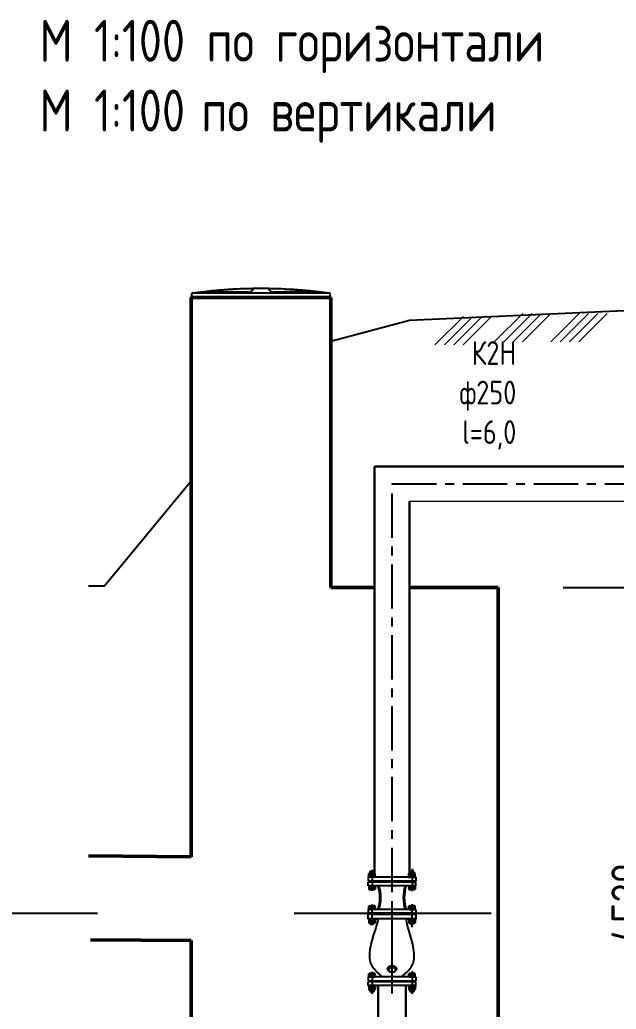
# Model space of a CAD drawing. Header units: millimetres. Extents: x 20530103 to 31271019, y 32092698 to 33532929.
# Drawn here: x 26246613 to 26250887, y 33137289 to 33144381 of the extents above; entities that cross this region are included whole.
import ezdxf
from ezdxf import colors
from ezdxf.entities.mleader import LeaderData, LeaderLine
from ezdxf.math import Vec2, Vec3

# ---------------------------------------------------------------- set-up
doc = ezdxf.new("R2010")
doc.units = ezdxf.units.MM
for name, pattern in [('CENTER', [50.8, 31.75, -6.35, 6.35, -6.35]), ('K5LT_BASIC', [0]), ('K5LT_THIN', [0]), ('осевая', [50.8, 31.75, -6.35, 6.35, -6.35]), ('Штриховая', [2822.222233, 1411.111116, -1411.111116])]:
    doc.linetypes.add(name, pattern=pattern)
for name, color, linetype in [('CL', 1, 'CENTER'), ('G', 3, 'Continuous'), ('R', 1, 'Continuous'), ('Выноски', 7, 'Continuous'), ('Рамка и штамп', 7, 'Continuous'), ('Системный слой', 7, 'Continuous')]:
    doc.layers.add(name, color=color, linetype=linetype)
doc.layers.add('Труба профиль', color=7, linetype='Continuous', lineweight=50)
doc.styles.add('GOST 2.304', font='GOST.TTF')
doc.styles.get("Standard").update_dxf_attribs({"font": 'arial.ttf'})
doc.dimstyles.new('ISO-25', dxfattribs={"dimtxt": 2.5, "dimasz": 2.5, "dimexe": 1.25, "dimexo": 0.625, "dimtad": 1, "dimtxsty": 'Standard', "dimcen": 2.5, "dimadec": 0, "dimazin": 0, "dimtfac": 1, "dimtmove": 0, "dimatfit": 3, "dimfxl": 1, "dimarcsym": 0})

# ---------------------------------------------------------------- blocks, each defined once
blk = doc.blocks.new('_ArchTick')
at = {"color": 0, "linetype": 'ByBlock', "const_width": 0.15}
blk.add_lwpolyline([(-0.5, -0.5), (0.5, 0.5)], dxfattribs=at)
blk = doc.blocks.new('*D172')
at = {"color": 0, "lineweight": -2, "transparency": 16777216}
for p, q in [((26250506.1, 33140312.1), (26251289.3, 33140312.1)), ((26251164.3, 33140312.1), (26251164.3, 33135783.2)), ((26250506.1, 33135783.2), (26251289.3, 33135783.2))]:
    blk.add_line(p, q, dxfattribs=at)
at = {"color": 0, "lineweight": -2, "transparency": 16777216, "xscale": 250, "yscale": 250, "zscale": 250}
for p, rotation in [((26251164.3, 33140312.1), 90), ((26251164.3, 33135783.2), 270)]:
    blk.add_blockref('_ArchTick', p, dxfattribs=dict(at, rotation=rotation))
at = {"color": 0, "transparency": 16777216, "insert": (26250976.8, 33138047.7), "char_height": 250, "attachment_point": 5, "rotation": 90, "style": 'GOST 2.304'}
blk.add_mtext('4529', dxfattribs=at)
blk = doc.blocks.new('*D254')
at = {"color": 0, "lineweight": -2, "transparency": 16777216}
for p, q in [((26242884.7, 33138350.4), (26242884.7, 33134560.3)), ((26247842, 33134960.1), (26247842, 33134560.3)), ((26247842, 33134685.3), (26242884.7, 33134685.3))]:
    blk.add_line(p, q, dxfattribs=at)
at = {"color": 0, "lineweight": -2, "transparency": 16777216, "xscale": 250, "yscale": 250, "zscale": 250, "rotation": 180}
blk.add_blockref('_ArchTick', (26242884.7, 33134685.3), dxfattribs=at)
at = {"color": 0, "lineweight": -2, "transparency": 16777216, "xscale": 250, "yscale": 250, "zscale": 250}
blk.add_blockref('_ArchTick', (26247842, 33134685.3), dxfattribs=at)
at = {"color": 0, "transparency": 16777216, "insert": (26245363.3, 33134872.8), "char_height": 250, "attachment_point": 5, "style": 'GOST 2.304'}
blk.add_mtext('1000', dxfattribs=at)

msp = doc.modelspace()

# ---------------------------------------------------------------- linework, layer by layer
at = {"lineweight": 20}
for p, q in [((26250013.4248, 33142072.676), (26250216.905, 33142276.1562)), ((26250080.7768, 33142072.676), (26250284.257, 33142276.1562)), ((26250148.1287, 33142072.676), (26250351.6089, 33142276.1562)), ((26250215.4808, 33142072.676), (26250418.961, 33142276.1562)), ((26250417.5363, 33142072.676), (26250621.0166, 33142276.1562)), ((26250484.8883, 33142072.676), (26250688.3685, 33142276.1562)), ((26250552.2402, 33142072.676), (26250755.7205, 33142276.1562)), ((26250619.5923, 33142072.676), (26250823.0726, 33142276.1562)), ((26249588.2444, 33142051.6071), (26249791.7246, 33142255.0873)), ((26249655.5964, 33142051.6071), (26249859.0766, 33142255.0873)), ((26249722.9483, 33142051.6071), (26249926.4285, 33142255.0873)), ((26249790.3004, 33142051.6071), (26249993.7806, 33142255.0873)), ((26251391.9597, 33140928.6291), (26249405.4026, 33140928.6291))]:
    msp.add_line(p, q, dxfattribs=at)
at = {"lineweight": 30}
for p, q in [((26249155.4026, 33141178.6291), (26251391.9597, 33141178.6291)), ((26249155.4026, 33138234.4538), (26249155.4026, 33141178.6291)), ((26249405.4026, 33138236.9793), (26249405.4026, 33140928.6291)), ((26249180.4026, 33136413.2213), (26249180.4026, 33137458.4538)), ((26249380.4026, 33136413.2213), (26249380.4026, 33137458.4538))]:
    msp.add_line(p, q, dxfattribs=at)
at = {"color": 1, "linetype": 'осевая', "lineweight": 25, "ltscale": 10}
for p, q in [((26249280.4026, 33141053.6291), (26251391.9597, 33141053.6291)), ((26249280.4026, 33137620.0668), (26249280.4026, 33141053.6291))]:
    msp.add_line(p, q, dxfattribs=at)
msp.add_line((26247217.0195, 33140320.0735), (26247104.5579, 33140320.0735))
at = {"color": 7}
for p, q in [((26249450.4026, 33138234.4538), (26249110.4026, 33138234.4538)), ((26249110.4026, 33138234.4538), (26249110.4026, 33138207.4538)), ((26249110.4026, 33138234.4538), (26249110.4026, 33138207.4538)), ((26249450.4026, 33138234.4538), (26249450.4026, 33138207.4538)), ((26249450.4026, 33138234.4538), (26249450.4026, 33138207.4538)), ((26249450.4026, 33138207.4538), (26249110.4026, 33138207.4538)), ((26249110.4026, 33138172.4538), (26249110.4026, 33138199.4538)), ((26249433.5005, 33138199.4538), (26249110.4026, 33138199.4538)), ((26249450.4026, 33138172.4538), (26249110.4026, 33138172.4538)), ((26249402.8803, 33138203.4538), (26249157.9248, 33138203.4538)), ((26249424.0397, 33138199.4538), (26249450.4026, 33138199.4538)), ((26249450.4026, 33138172.4538), (26249450.4026, 33138199.4538)), ((26249450.4026, 33138004.4538), (26249110.4026, 33138004.4538)), ((26249110.4026, 33138004.4538), (26249110.4026, 33137977.4538)), ((26249433.5005, 33137977.4538), (26249110.4026, 33137977.4538)), ((26249402.8803, 33137973.4538), (26249157.9248, 33137973.4538)), ((26249402.8803, 33137973.4538), (26249157.9248, 33137973.4538)), ((26249424.0397, 33137977.4538), (26249450.4026, 33137977.4538)), ((26249450.4026, 33138004.4538), (26249450.4026, 33137977.4538)), ((26249450.4026, 33137520.4538), (26249110.4026, 33137520.4538)), ((26249110.4026, 33137520.4538), (26249110.4026, 33137493.4538)), ((26249110.4026, 33137520.4538), (26249110.4026, 33137493.4538)), ((26249205.0756, 33137520.4538), (26249205.0756, 33137528.9985)), ((26249355.7296, 33137520.4538), (26249355.7296, 33137528.9985)), ((26249450.4026, 33137520.4538), (26249450.4026, 33137493.4538)), ((26249450.4026, 33137520.4538), (26249450.4026, 33137493.4538)), ((26249110.4026, 33137493.4538), (26249450.4026, 33137493.4538)), ((26249110.4026, 33137458.4538), (26249110.4026, 33137485.4538)), ((26249110.4026, 33137458.4538), (26249110.4026, 33137485.4538)), ((26249450.4026, 33137485.4538), (26249110.4026, 33137485.4538)), ((26249450.4026, 33137458.4538), (26249110.4026, 33137458.4538)), ((26249402.8803, 33137489.4538), (26249157.9248, 33137489.4538)), ((26249402.8803, 33137489.4538), (26249172.3761, 33137489.4538)), ((26249450.4026, 33137458.4538), (26249450.4026, 33137485.4538)), ((26249450.4026, 33137458.4538), (26249450.4026, 33137485.4538))]:
    msp.add_line(p, q, dxfattribs=at)
at = {"color": 7, "linetype": 'Continuous', "ltscale": 10}
for p, q in [((26249155.7359, 33138207.4538), (26249157.9248, 33138203.4538)), ((26249155.7359, 33138199.4538), (26249157.9248, 33138203.4538)), ((26249405.0692, 33138207.4538), (26249402.8803, 33138203.4538)), ((26249405.0692, 33138199.4538), (26249402.8803, 33138203.4538)), ((26249155.7359, 33137969.4538), (26249110.4026, 33137969.4538)), ((26249110.4026, 33137936.1204), (26249110.4026, 33137969.4538)), ((26249450.4026, 33137936.1204), (26249110.4026, 33137936.1204)), ((26249129.6085, 33137969.4538), (26249450.4026, 33137969.4538)), ((26249155.7359, 33137977.4538), (26249157.9248, 33137973.4538)), ((26249155.7359, 33137969.4538), (26249157.9248, 33137973.4538)), ((26249405.0692, 33137977.4538), (26249402.8803, 33137973.4538)), ((26249405.0692, 33137969.4538), (26249402.8803, 33137973.4538)), ((26249450.4026, 33137969.4538), (26249450.4026, 33137936.1204)), ((26249155.7359, 33137493.4538), (26249157.9248, 33137489.4538)), ((26249155.7359, 33137485.4538), (26249157.9248, 33137489.4538)), ((26249405.0692, 33137493.4538), (26249402.8803, 33137489.4538)), ((26249405.0692, 33137485.4538), (26249402.8803, 33137489.4538))]:
    msp.add_line(p, q, dxfattribs=at)
at = {"color": 4, "linetype": 'Штриховая'}
msp.add_line((26076424.681, 33137978.0291), (26285187.4693, 33137978.0291), dxfattribs=at)
for points in [[(26248841.9878, 33142077.424), (26249405.4026, 33142228.6291), (26256678.6187, 33142555.6912)], [(26247217.0195, 33140320.0735), (26247841.9878, 33141076.9601)]]:
    msp.add_lwpolyline(points)
at = {"color": 7}
for centre, start, end in [((26248914.4168, 33138088.4538), 342.4329766, 17.5670234), ((26248921.6534, 33138088.4538), 342.4329766, 17.5670234), ((26249639.1517, 33138088.4538), 162.4329766, 197.5670234), ((26249646.3883, 33138088.4538), 162.4329766, 197.5670234)]:
    msp.add_arc(centre, 278.3104, start, end, dxfattribs=at)
at = {"color": 7, "linetype": 'Continuous', "ltscale": 10}
for centre, major_axis, ratio in [((26249280.4026, 33137577.3327), (32.8293, 0), 0.753433911), ((26249280.4026, 33137571.1819), (23.1672, 0), 0.802164591)]:
    msp.add_ellipse(centre, major_axis=major_axis, ratio=ratio, dxfattribs=at)
for points in [[(26249205.0756, 33137528.9985), (26249171.3639, 33137557.5721), (26249139.7118, 33137596.2494), (26249160.8129, 33137856.4344), (26249184.2792, 33137936.1204)], [(26249355.7296, 33137528.9985), (26249389.4413, 33137557.5721), (26249421.0933, 33137596.2494), (26249399.9923, 33137856.4344), (26249381.135, 33137936.1204)]]:
    msp.add_spline(points, degree=3, dxfattribs=at)
at = {"layer": 'CL', "color": 251, "ltscale": 25}
for p, q in [((26249137.0692, 33138288.5635), (26249137.0692, 33138136.7798)), ((26249137.0692, 33137891.7574), (26249137.0692, 33138040.1277))]:
    msp.add_line(p, q, dxfattribs=at)
at = {"layer": 'CL', "color": 7, "ltscale": 20}
msp.add_line((26249280.4026, 33137401.8892), (26249280.4026, 33138290.8208), dxfattribs=at)
at = {"layer": 'CL', "color": 251, "ltscale": 20}
for p, q in [((26249423.7359, 33138294.0991), (26249423.7359, 33138135.206)), ((26249423.7359, 33137876.9963), (26249423.7359, 33138041.7015)), ((26249137.0692, 33137557.4991), (26249137.0692, 33137398.9482)), ((26249137.0692, 33137549.4538), (26249137.0692, 33137477.2509)), ((26249423.7359, 33137560.5176), (26249423.7359, 33137399.8207))]:
    msp.add_line(p, q, dxfattribs=at)
at = {"layer": 'G', "color": 7, "linetype": 'K5LT_BASIC'}
for p, q in [((26249112.1658, 33138234.4538), (26249112.1658, 33138240.2871)), ((26249112.1658, 33138240.2871), (26249137.0692, 33138240.2871)), ((26249161.9727, 33138234.4538), (26249112.1658, 33138234.4538)), ((26249113.9752, 33138262.2052), (26249118.7359, 33138264.9538)), ((26249113.9752, 33138243.0357), (26249113.9752, 33138262.2052)), ((26249118.7359, 33138240.2871), (26249113.9752, 33138243.0357)), ((26249118.7359, 33138264.9538), (26249137.0692, 33138264.9538)), ((26249137.0692, 33138240.2871), (26249118.7359, 33138240.2871)), ((26249123.7359, 33138275.4595), (26249127.0692, 33138278.7928)), ((26249123.7359, 33138264.9538), (26249123.7359, 33138275.4595)), ((26249123.7359, 33138275.4595), (26249137.0692, 33138275.4595)), ((26249125.5222, 33138243.0357), (26249125.5222, 33138262.2052)), ((26249127.0692, 33138278.7928), (26249137.0692, 33138278.7928)), ((26249135.9581, 33138234.4538), (26249133.835, 33138240.2871)), ((26249147.0692, 33138278.7928), (26249137.0692, 33138278.7928)), ((26249150.4026, 33138275.4595), (26249137.0692, 33138275.4595)), ((26249155.4026, 33138264.9538), (26249137.0692, 33138264.9538)), ((26249161.9727, 33138240.2871), (26249137.0692, 33138240.2871)), ((26249137.0692, 33138240.2871), (26249155.4026, 33138240.2871)), ((26249138.1803, 33138240.2871), (26249140.3035, 33138234.4538)), ((26249150.4026, 33138275.4595), (26249147.0692, 33138278.7928)), ((26249148.6162, 33138243.0357), (26249148.6162, 33138262.2052)), ((26249150.4026, 33138264.9538), (26249150.4026, 33138275.4595)), ((26249160.1632, 33138262.2052), (26249155.4026, 33138264.9538)), ((26249155.4026, 33138240.2871), (26249160.1632, 33138243.0357)), ((26249160.1632, 33138243.0357), (26249160.1632, 33138262.2052)), ((26249161.9727, 33138234.4538), (26249161.9727, 33138240.2871)), ((26249398.8325, 33138240.2871), (26249423.7359, 33138240.2871)), ((26249398.8325, 33138234.4538), (26249398.8325, 33138240.2871)), ((26249398.8325, 33138234.4538), (26249448.6393, 33138234.4538)), ((26249400.6419, 33138262.2052), (26249405.4026, 33138264.9538)), ((26249400.6419, 33138243.0357), (26249400.6419, 33138262.2052)), ((26249405.4026, 33138240.2871), (26249400.6419, 33138243.0357)), ((26249405.4026, 33138264.9538), (26249423.7359, 33138264.9538)), ((26249423.7359, 33138240.2871), (26249405.4026, 33138240.2871)), ((26249410.4026, 33138275.4595), (26249413.7359, 33138278.7928)), ((26249410.4026, 33138264.9538), (26249410.4026, 33138275.4595)), ((26249410.4026, 33138275.4595), (26249423.7359, 33138275.4595)), ((26249412.1889, 33138243.0357), (26249412.1889, 33138262.2052)), ((26249413.7359, 33138278.7928), (26249423.7359, 33138278.7928)), ((26249422.6248, 33138240.2871), (26249420.5016, 33138234.4538)), ((26249433.7359, 33138278.7928), (26249423.7359, 33138278.7928)), ((26249437.0692, 33138275.4595), (26249423.7359, 33138275.4595)), ((26249442.0692, 33138264.9538), (26249423.7359, 33138264.9538)), ((26249423.7359, 33138240.2871), (26249442.0692, 33138240.2871)), ((26249448.6393, 33138240.2871), (26249423.7359, 33138240.2871)), ((26249424.847, 33138234.4538), (26249426.9702, 33138240.2871)), ((26249437.0692, 33138275.4595), (26249433.7359, 33138278.7928)), ((26249435.2829, 33138243.0357), (26249435.2829, 33138262.2052)), ((26249437.0692, 33138264.9538), (26249437.0692, 33138275.4595)), ((26249446.8299, 33138262.2052), (26249442.0692, 33138264.9538)), ((26249442.0692, 33138240.2871), (26249446.8299, 33138243.0357)), ((26249446.8299, 33138243.0357), (26249446.8299, 33138262.2052)), ((26249448.6393, 33138234.4538), (26249448.6393, 33138240.2871)), ((26249118.7359, 33138172.4538), (26249113.9752, 33138169.7052)), ((26249113.9752, 33138169.7052), (26249113.9752, 33138150.5357)), ((26249113.9752, 33138150.5357), (26249118.7359, 33138147.7871)), ((26249155.4026, 33138172.4538), (26249118.7359, 33138172.4538)), ((26249118.7359, 33138147.7871), (26249137.0692, 33138147.7871)), ((26249125.5222, 33138169.7052), (26249125.5222, 33138150.5357)), ((26249155.4026, 33138147.7871), (26249137.0692, 33138147.7871)), ((26249148.6162, 33138169.7052), (26249148.6162, 33138150.5357)), ((26249155.4026, 33138172.4538), (26249160.1632, 33138169.7052)), ((26249160.1632, 33138150.5357), (26249155.4026, 33138147.7871)), ((26249160.1632, 33138169.7052), (26249160.1632, 33138150.5357)), ((26249405.4026, 33138172.4538), (26249400.6419, 33138169.7052)), ((26249400.6419, 33138169.7052), (26249400.6419, 33138150.5357)), ((26249400.6419, 33138150.5357), (26249405.4026, 33138147.7871)), ((26249405.4026, 33138172.4538), (26249442.0692, 33138172.4538)), ((26249405.4026, 33138147.7871), (26249423.7359, 33138147.7871)), ((26249412.1889, 33138169.7052), (26249412.1889, 33138150.5357)), ((26249442.0692, 33138147.7871), (26249423.7359, 33138147.7871)), ((26249435.2829, 33138169.7052), (26249435.2829, 33138150.5357)), ((26249442.0692, 33138172.4538), (26249446.8299, 33138169.7052)), ((26249446.8299, 33138150.5357), (26249442.0692, 33138147.7871)), ((26249446.8299, 33138169.7052), (26249446.8299, 33138150.5357)), ((26249113.9752, 33138026.3718), (26249118.7359, 33138029.1204)), ((26249113.9752, 33138007.2023), (26249113.9752, 33138026.3718)), ((26249118.7359, 33138004.4538), (26249113.9752, 33138007.2023)), ((26249118.7359, 33138029.1204), (26249137.0692, 33138029.1204)), ((26249125.5222, 33138007.2023), (26249125.5222, 33138026.3718)), ((26249155.4026, 33138029.1204), (26249137.0692, 33138029.1204)), ((26249148.6162, 33138007.2023), (26249148.6162, 33138026.3718)), ((26249160.1632, 33138026.3718), (26249155.4026, 33138029.1204)), ((26249155.4026, 33138004.4538), (26249160.1632, 33138007.2023)), ((26249160.1632, 33138007.2023), (26249160.1632, 33138026.3718)), ((26249400.6419, 33138026.3718), (26249405.4026, 33138029.1204)), ((26249400.6419, 33138007.2023), (26249400.6419, 33138026.3718)), ((26249405.4026, 33138004.4538), (26249400.6419, 33138007.2023)), ((26249405.4026, 33138029.1204), (26249423.7359, 33138029.1204)), ((26249412.1889, 33138007.2023), (26249412.1889, 33138026.3718)), ((26249442.0692, 33138029.1204), (26249423.7359, 33138029.1204)), ((26249435.2829, 33138007.2023), (26249435.2829, 33138026.3718)), ((26249446.8299, 33138026.3718), (26249442.0692, 33138029.1204)), ((26249442.0692, 33138004.4538), (26249446.8299, 33138007.2023)), ((26249446.8299, 33138007.2023), (26249446.8299, 33138026.3718)), ((26249112.1658, 33137936.1204), (26249112.1658, 33137930.2871)), ((26249161.9727, 33137936.1204), (26249112.1658, 33137936.1204)), ((26249155.4026, 33138004.4538), (26249118.7359, 33138004.4538)), ((26249135.9581, 33137936.1204), (26249133.835, 33137930.2871)), ((26249138.1803, 33137930.2871), (26249140.3035, 33137936.1204)), ((26249161.9727, 33137936.1204), (26249161.9727, 33137930.2871)), ((26249398.8325, 33137936.1204), (26249448.6393, 33137936.1204)), ((26249398.8325, 33137936.1204), (26249398.8325, 33137930.2871)), ((26249405.4026, 33138004.4538), (26249442.0692, 33138004.4538)), ((26249422.6248, 33137930.2871), (26249420.5016, 33137936.1204)), ((26249424.847, 33137936.1204), (26249426.9702, 33137930.2871)), ((26249448.6393, 33137936.1204), (26249448.6393, 33137930.2871)), ((26249112.1658, 33137930.2871), (26249137.0692, 33137930.2871)), ((26249118.7359, 33137930.2871), (26249113.9752, 33137927.5385)), ((26249113.9752, 33137927.5385), (26249113.9752, 33137908.369)), ((26249113.9752, 33137908.369), (26249118.7359, 33137905.6204)), ((26249137.0692, 33137930.2871), (26249118.7359, 33137930.2871)), ((26249118.7359, 33137905.6204), (26249137.0692, 33137905.6204)), ((26249123.7359, 33137905.6204), (26249123.7359, 33137902.5846)), ((26249123.7359, 33137902.5846), (26249127.0692, 33137899.2513)), ((26249123.7359, 33137902.5846), (26249137.0692, 33137902.5846)), ((26249125.5222, 33137927.5385), (26249125.5222, 33137908.369)), ((26249127.0692, 33137899.2513), (26249137.0692, 33137899.2513)), ((26249161.9727, 33137930.2871), (26249137.0692, 33137930.2871)), ((26249137.0692, 33137930.2871), (26249155.4026, 33137930.2871)), ((26249155.4026, 33137905.6204), (26249137.0692, 33137905.6204)), ((26249150.4026, 33137902.5846), (26249137.0692, 33137902.5846)), ((26249147.0692, 33137899.2513), (26249137.0692, 33137899.2513)), ((26249150.4026, 33137902.5846), (26249147.0692, 33137899.2513)), ((26249148.6162, 33137927.5385), (26249148.6162, 33137908.369)), ((26249150.4026, 33137905.6204), (26249150.4026, 33137902.5846)), ((26249155.4026, 33137930.2871), (26249160.1632, 33137927.5385)), ((26249160.1632, 33137908.369), (26249155.4026, 33137905.6204)), ((26249160.1632, 33137927.5385), (26249160.1632, 33137908.369)), ((26249398.8325, 33137930.2871), (26249423.7359, 33137930.2871)), ((26249405.4026, 33137930.2871), (26249400.6419, 33137927.5385)), ((26249400.6419, 33137927.5385), (26249400.6419, 33137908.369)), ((26249400.6419, 33137908.369), (26249405.4026, 33137905.6204)), ((26249423.7359, 33137930.2871), (26249405.4026, 33137930.2871)), ((26249405.4026, 33137905.6204), (26249423.7359, 33137905.6204)), ((26249410.4026, 33137905.6204), (26249410.4026, 33137904.4274)), ((26249410.4026, 33137904.4274), (26249423.7359, 33137904.4274)), ((26249410.4026, 33137904.4274), (26249413.7359, 33137901.0941)), ((26249412.1889, 33137927.5385), (26249412.1889, 33137908.369)), ((26249413.7359, 33137901.0941), (26249423.7359, 33137901.0941)), ((26249423.7359, 33137930.2871), (26249442.0692, 33137930.2871)), ((26249448.6393, 33137930.2871), (26249423.7359, 33137930.2871)), ((26249442.0692, 33137905.6204), (26249423.7359, 33137905.6204)), ((26249437.0692, 33137904.4274), (26249423.7359, 33137904.4274)), ((26249433.7359, 33137901.0941), (26249423.7359, 33137901.0941)), ((26249437.0692, 33137904.4274), (26249433.7359, 33137901.0941)), ((26249435.2829, 33137927.5385), (26249435.2829, 33137908.369)), ((26249437.0692, 33137905.6204), (26249437.0692, 33137904.4274)), ((26249442.0692, 33137930.2871), (26249446.8299, 33137927.5385)), ((26249446.8299, 33137908.369), (26249442.0692, 33137905.6204)), ((26249446.8299, 33137927.5385), (26249446.8299, 33137908.369)), ((26249113.9752, 33137542.3718), (26249118.7359, 33137545.1204)), ((26249113.9752, 33137523.2023), (26249113.9752, 33137542.3718)), ((26249118.7359, 33137520.4538), (26249113.9752, 33137523.2023)), ((26249118.7359, 33137545.1204), (26249137.0692, 33137545.1204)), ((26249155.4026, 33137520.4538), (26249118.7359, 33137520.4538)), ((26249125.5222, 33137523.2023), (26249125.5222, 33137542.3718)), ((26249155.4026, 33137545.1204), (26249137.0692, 33137545.1204)), ((26249148.6162, 33137523.2023), (26249148.6162, 33137542.3718)), ((26249160.1632, 33137542.3718), (26249155.4026, 33137545.1204)), ((26249155.4026, 33137520.4538), (26249160.1632, 33137523.2023)), ((26249160.1632, 33137523.2023), (26249160.1632, 33137542.3718)), ((26249400.6419, 33137542.3718), (26249405.4026, 33137545.1204)), ((26249400.6419, 33137523.2023), (26249400.6419, 33137542.3718)), ((26249405.4026, 33137520.4538), (26249400.6419, 33137523.2023)), ((26249405.4026, 33137545.1204), (26249423.7359, 33137545.1204)), ((26249405.4026, 33137520.4538), (26249442.0692, 33137520.4538)), ((26249412.1889, 33137523.2023), (26249412.1889, 33137542.3718)), ((26249442.0692, 33137545.1204), (26249423.7359, 33137545.1204)), ((26249435.2829, 33137523.2023), (26249435.2829, 33137542.3718)), ((26249446.8299, 33137542.3718), (26249442.0692, 33137545.1204)), ((26249442.0692, 33137520.4538), (26249446.8299, 33137523.2023)), ((26249446.8299, 33137523.2023), (26249446.8299, 33137542.3718)), ((26249112.1658, 33137458.4538), (26249112.1658, 33137452.6204)), ((26249161.9727, 33137458.4538), (26249112.1658, 33137458.4538)), ((26249112.1658, 33137452.6204), (26249137.0692, 33137452.6204)), ((26249118.7359, 33137452.6204), (26249113.9752, 33137449.8718)), ((26249113.9752, 33137449.8718), (26249113.9752, 33137430.7023)), ((26249137.0692, 33137452.6204), (26249118.7359, 33137452.6204)), ((26249125.5222, 33137449.8718), (26249125.5222, 33137430.7023)), ((26249135.9581, 33137458.4538), (26249133.835, 33137452.6204)), ((26249161.9727, 33137452.6204), (26249137.0692, 33137452.6204)), ((26249137.0692, 33137452.6204), (26249155.4026, 33137452.6204)), ((26249138.1803, 33137452.6204), (26249140.3035, 33137458.4538)), ((26249148.6162, 33137449.8718), (26249148.6162, 33137430.7023)), ((26249155.4026, 33137452.6204), (26249160.1632, 33137449.8718)), ((26249160.1632, 33137449.8718), (26249160.1632, 33137430.7023)), ((26249161.9727, 33137458.4538), (26249161.9727, 33137452.6204)), ((26249398.8325, 33137458.4538), (26249448.6393, 33137458.4538)), ((26249398.8325, 33137458.4538), (26249398.8325, 33137452.6204)), ((26249398.8325, 33137452.6204), (26249423.7359, 33137452.6204)), ((26249405.4026, 33137452.6204), (26249400.6419, 33137449.8718)), ((26249400.6419, 33137449.8718), (26249400.6419, 33137430.7023)), ((26249423.7359, 33137452.6204), (26249405.4026, 33137452.6204)), ((26249412.1889, 33137449.8718), (26249412.1889, 33137430.7023)), ((26249422.6248, 33137452.6204), (26249420.5016, 33137458.4538)), ((26249423.7359, 33137452.6204), (26249442.0692, 33137452.6204)), ((26249448.6393, 33137452.6204), (26249423.7359, 33137452.6204)), ((26249424.847, 33137458.4538), (26249426.9702, 33137452.6204)), ((26249435.2829, 33137449.8718), (26249435.2829, 33137430.7023)), ((26249442.0692, 33137452.6204), (26249446.8299, 33137449.8718)), ((26249446.8299, 33137449.8718), (26249446.8299, 33137430.7023)), ((26249448.6393, 33137458.4538), (26249448.6393, 33137452.6204)), ((26249113.9752, 33137430.7023), (26249118.7359, 33137427.9538)), ((26249118.7359, 33137427.9538), (26249137.0692, 33137427.9538)), ((26249123.7359, 33137427.9538), (26249123.7359, 33137417.448)), ((26249123.7359, 33137417.448), (26249127.0692, 33137414.1147)), ((26249123.7359, 33137417.448), (26249137.0692, 33137417.448)), ((26249127.0692, 33137414.1147), (26249137.0692, 33137414.1147)), ((26249155.4026, 33137427.9538), (26249137.0692, 33137427.9538)), ((26249150.4026, 33137417.448), (26249137.0692, 33137417.448)), ((26249147.0692, 33137414.1147), (26249137.0692, 33137414.1147)), ((26249150.4026, 33137417.448), (26249147.0692, 33137414.1147)), ((26249150.4026, 33137427.9538), (26249150.4026, 33137417.448)), ((26249160.1632, 33137430.7023), (26249155.4026, 33137427.9538)), ((26249400.6419, 33137430.7023), (26249405.4026, 33137427.9538)), ((26249405.4026, 33137427.9538), (26249423.7359, 33137427.9538)), ((26249410.4026, 33137427.9538), (26249410.4026, 33137417.448)), ((26249410.4026, 33137417.448), (26249423.7359, 33137417.448)), ((26249410.4026, 33137417.448), (26249413.7359, 33137414.1147)), ((26249413.7359, 33137414.1147), (26249423.7359, 33137414.1147)), ((26249442.0692, 33137427.9538), (26249423.7359, 33137427.9538)), ((26249437.0692, 33137417.448), (26249423.7359, 33137417.448)), ((26249433.7359, 33137414.1147), (26249423.7359, 33137414.1147)), ((26249437.0692, 33137417.448), (26249433.7359, 33137414.1147)), ((26249437.0692, 33137427.9538), (26249437.0692, 33137417.448)), ((26249446.8299, 33137430.7023), (26249442.0692, 33137427.9538))]:
    msp.add_line(p, q, dxfattribs=at)
for centre, radius, start, end in [((26249120.3094, 33138258.6934), 6.2854, 33.96718312, 128.97997469), ((26249120.3094, 33138246.5474), 6.2854, 231.02002577, 326.0328141), ((26249137.0692, 33138239.3245), 25.6293, 90, 116.77833882), ((26249137.0692, 33138265.9163), 25.6293, 243.22166146, 270), ((26249137.0692, 33138239.3245), 25.6293, 63.22166118, 90), ((26249137.0692, 33138265.9163), 25.6293, 270, 296.77833854), ((26249153.8291, 33138258.6934), 6.2854, 51.02002531, 146.03281688), ((26249153.8291, 33138246.5474), 6.2854, 213.9671859, 308.97997423), ((26249406.976, 33138258.6934), 6.2854, 33.96718312, 128.97997469), ((26249406.976, 33138246.5474), 6.2854, 231.02002577, 326.0328141), ((26249423.7359, 33138239.3245), 25.6293, 90, 116.77833882), ((26249423.7359, 33138265.9163), 25.6293, 243.22166146, 270), ((26249423.7359, 33138239.3245), 25.6293, 63.22166118, 90), ((26249423.7359, 33138265.9163), 25.6293, 270, 296.77833854), ((26249440.4957, 33138258.6934), 6.2854, 51.02002531, 146.03281688), ((26249440.4957, 33138246.5474), 6.2854, 213.9671859, 308.97997423), ((26249120.3094, 33138166.1934), 6.2854, 33.9671859, 128.97997423), ((26249120.3094, 33138154.0474), 6.2854, 231.02002531, 326.03281688), ((26249137.0692, 33138146.8245), 25.6293, 90, 116.77833854), ((26249137.0692, 33138173.4163), 25.6293, 243.22166118, 270), ((26249137.0692, 33138146.8245), 25.6293, 63.22166146, 90), ((26249137.0692, 33138173.4163), 25.6293, 270, 296.77833882), ((26249153.8291, 33138166.1934), 6.2854, 51.02002577, 146.0328141), ((26249153.8291, 33138154.0474), 6.2854, 213.96718312, 308.97997469), ((26249406.976, 33138166.1934), 6.2854, 33.9671859, 128.97997423), ((26249406.976, 33138154.0474), 6.2854, 231.02002531, 326.03281688), ((26249423.7359, 33138146.8245), 25.6293, 90, 116.77833854), ((26249423.7359, 33138173.4163), 25.6293, 243.22166118, 270), ((26249423.7359, 33138146.8245), 25.6293, 63.22166146, 90), ((26249423.7359, 33138173.4163), 25.6293, 270, 296.77833882), ((26249440.4957, 33138166.1934), 6.2854, 51.02002577, 146.0328141), ((26249440.4957, 33138154.0474), 6.2854, 213.96718312, 308.97997469), ((26249120.3094, 33138022.8601), 6.2854, 33.96718312, 128.97997469), ((26249120.3094, 33138010.7141), 6.2854, 231.02002577, 326.0328141), ((26249137.0692, 33138003.4912), 25.6293, 90, 116.77833882), ((26249137.0692, 33138030.083), 25.6293, 243.22166146, 270), ((26249137.0692, 33138003.4912), 25.6293, 63.22166118, 90), ((26249137.0692, 33138030.083), 25.6293, 270, 296.77833854), ((26249153.8291, 33138022.8601), 6.2854, 51.02002531, 146.03281688), ((26249153.8291, 33138010.7141), 6.2854, 213.9671859, 308.97997423), ((26249406.976, 33138022.8601), 6.2854, 33.96718312, 128.97997469), ((26249406.976, 33138010.7141), 6.2854, 231.02002577, 326.0328141), ((26249423.7359, 33138003.4912), 25.6293, 90, 116.77833882), ((26249423.7359, 33138030.083), 25.6293, 243.22166146, 270), ((26249423.7359, 33138003.4912), 25.6293, 63.22166118, 90), ((26249423.7359, 33138030.083), 25.6293, 270, 296.77833854), ((26249440.4957, 33138022.8601), 6.2854, 51.02002531, 146.03281688), ((26249440.4957, 33138010.7141), 6.2854, 213.9671859, 308.97997423), ((26249120.3094, 33137924.0267), 6.2854, 33.9671859, 128.97997423), ((26249120.3094, 33137911.8808), 6.2854, 231.02002531, 326.03281688), ((26249137.0692, 33137904.6578), 25.6293, 90, 116.77833854), ((26249137.0692, 33137931.2497), 25.6293, 243.22166118, 270), ((26249137.0692, 33137904.6578), 25.6293, 63.22166146, 90), ((26249137.0692, 33137931.2497), 25.6293, 270, 296.77833882), ((26249153.8291, 33137924.0267), 6.2854, 51.02002577, 146.0328141), ((26249153.8291, 33137911.8808), 6.2854, 213.96718312, 308.97997469), ((26249406.976, 33137924.0267), 6.2854, 33.9671859, 128.97997423), ((26249406.976, 33137911.8808), 6.2854, 231.02002531, 326.03281688), ((26249423.7359, 33137904.6578), 25.6293, 90, 116.77833854), ((26249423.7359, 33137931.2497), 25.6293, 243.22166118, 270), ((26249423.7359, 33137904.6578), 25.6293, 63.22166146, 90), ((26249423.7359, 33137931.2497), 25.6293, 270, 296.77833882), ((26249440.4957, 33137924.0267), 6.2854, 51.02002577, 146.0328141), ((26249440.4957, 33137911.8808), 6.2854, 213.96718312, 308.97997469), ((26249120.3094, 33137538.8601), 6.2854, 33.96718312, 128.97997469), ((26249120.3094, 33137526.7141), 6.2854, 231.02002577, 326.0328141), ((26249137.0692, 33137519.4912), 25.6293, 90, 116.77833882), ((26249137.0692, 33137546.083), 25.6293, 243.22166146, 270), ((26249137.0692, 33137519.4912), 25.6293, 63.22166118, 90), ((26249137.0692, 33137546.083), 25.6293, 270, 296.77833854), ((26249153.8291, 33137538.8601), 6.2854, 51.02002531, 146.03281688), ((26249153.8291, 33137526.7141), 6.2854, 213.9671859, 308.97997423), ((26249406.976, 33137538.8601), 6.2854, 33.96718312, 128.97997469), ((26249406.976, 33137526.7141), 6.2854, 231.02002577, 326.0328141), ((26249423.7359, 33137519.4912), 25.6293, 90, 116.77833882), ((26249423.7359, 33137546.083), 25.6293, 243.22166146, 270), ((26249423.7359, 33137519.4912), 25.6293, 63.22166118, 90), ((26249423.7359, 33137546.083), 25.6293, 270, 296.77833854), ((26249440.4957, 33137538.8601), 6.2854, 51.02002531, 146.03281688), ((26249440.4957, 33137526.7141), 6.2854, 213.9671859, 308.97997423), ((26249120.3094, 33137446.3601), 6.2854, 33.9671859, 128.97997423), ((26249137.0692, 33137426.9912), 25.6293, 90, 116.77833854), ((26249137.0692, 33137426.9912), 25.6293, 63.22166146, 90), ((26249153.8291, 33137446.3601), 6.2854, 51.02002577, 146.0328141), ((26249406.976, 33137446.3601), 6.2854, 33.9671859, 128.97997423), ((26249423.7359, 33137426.9912), 25.6293, 90, 116.77833854), ((26249423.7359, 33137426.9912), 25.6293, 63.22166146, 90), ((26249440.4957, 33137446.3601), 6.2854, 51.02002577, 146.0328141), ((26249120.3094, 33137434.2141), 6.2854, 231.02002531, 326.03281688), ((26249137.0692, 33137453.583), 25.6293, 243.22166118, 270), ((26249137.0692, 33137453.583), 25.6293, 270, 296.77833882), ((26249153.8291, 33137434.2141), 6.2854, 213.96718312, 308.97997469), ((26249406.976, 33137434.2141), 6.2854, 231.02002531, 326.03281688), ((26249423.7359, 33137453.583), 25.6293, 243.22166118, 270), ((26249423.7359, 33137453.583), 25.6293, 270, 296.77833882), ((26249440.4957, 33137434.2141), 6.2854, 213.96718312, 308.97997469)]:
    msp.add_arc(centre, radius, start, end, dxfattribs=at)
at = {"layer": 'R', "color": 7, "linetype": 'K5LT_THIN'}
for p, q in [((26249125.0859, 33138264.9538), (26249125.0859, 33138275.4595)), ((26249149.0526, 33138264.9538), (26249149.0526, 33138275.4595)), ((26249411.7526, 33138264.9538), (26249411.7526, 33138275.4595)), ((26249435.7192, 33138264.9538), (26249435.7192, 33138275.4595)), ((26249125.0859, 33137905.6204), (26249125.0859, 33137902.5846)), ((26249149.0526, 33137905.6204), (26249149.0526, 33137902.5846)), ((26249411.7526, 33137905.6204), (26249411.7526, 33137904.4274)), ((26249435.7192, 33137905.6204), (26249435.7192, 33137904.4274)), ((26249125.0859, 33137427.9538), (26249125.0859, 33137417.448)), ((26249149.0526, 33137427.9538), (26249149.0526, 33137417.448)), ((26249411.7526, 33137427.9538), (26249411.7526, 33137417.448)), ((26249435.7192, 33137427.9538), (26249435.7192, 33137417.448))]:
    msp.add_line(p, q, dxfattribs=at)
at = {"layer": 'Системный слой', "color": 7, "lineweight": 25}
for p, q in [((26247844.4682, 33142391.1115), (26247846.7567, 33142417.2693)), ((26247853.1323, 33142423.1115), (26248341.9878, 33142423.1115)), ((26248255.5812, 33142429.4985), (26247931.1879, 33142429.4985)), ((26248286.7614, 33142453.6038), (26248285.6513, 33142450.5539)), ((26248341.9878, 33142423.1115), (26248830.8433, 33142423.1115)), ((26248398.3243, 33142450.5539), (26248397.2142, 33142453.6038)), ((26248752.7878, 33142429.4985), (26248428.3945, 33142429.4985)), ((26248839.5075, 33142391.1115), (26248837.2189, 33142417.2693)), ((26247844.4682, 33142391.1115), (26248341.9878, 33142391.1115)), ((26248341.9878, 33142391.1115), (26248839.5075, 33142391.1115))]:
    msp.add_line(p, q, dxfattribs=at)
for centre, radius, start, end in [((26247853.1323, 33142416.7115), 6.4, 90, 174.99999993), ((26248341.9878, 33139000.4619), 3454.6496, 82.19547594, 97.80452406), ((26248255.5812, 33142461.4985), 32, 270, 340), ((26248428.3945, 33142461.4985), 32, 200, 270), ((26248830.8433, 33142416.7115), 6.4, 5.00000007, 90)]:
    msp.add_arc(centre, radius, start, end, dxfattribs=at)
for start_param, end_param in [(-1.544362263, -1.518731112), (-1.622861542, -1.597230391)]:
    msp.add_ellipse((26248341.9878, 33139422.1407), major_axis=(-3227.143, 0), ratio=0.939692621, start_param=start_param, end_param=end_param, dxfattribs=at)
for points, knots in [([(26248174.0418, 33142450.5539), (26248161.4364, 33142449.9366), (26248139.424, 33142448.7364), (26248114.2936, 33142447.1206), (26248092.5501, 33142445.601), (26248074.2909, 33142444.2238), (26248056.3255, 33142442.7455), (26248044.8049, 33142441.7513), (26248036.5057, 33142441.0137), (26248028.3971, 33142440.2725), (26248020.5441, 33142439.535), (26248012.9512, 33142438.8035), (26248005.7517, 33142438.0929), (26247998.8863, 33142437.3997), (26247992.4281, 33142436.7336), (26247986.3172, 33142436.0905), (26247980.6263, 33142435.4802), (26247975.2233, 33142434.8904), (26247970.1453, 33142434.3267), (26247965.3634, 33142433.787), (26247961.0148, 33142433.2885), (26247957.0282, 33142432.8248), (26247953.4741, 33142432.4055), (26247950.2836, 33142432.0242), (26247947.5268, 33142431.6905), (26247945.0667, 33142431.3891), (26247942.9076, 33142431.1214), (26247940.9924, 33142430.8811), (26247939.3983, 33142430.6786), (26247938.0535, 33142430.5058), (26247936.9666, 33142430.3644), (26247936.0699, 33142430.2464), (26247935.3705, 33142430.1534), (26247934.7884, 33142430.0751), (26247934.2979, 33142430.0084), (26247933.8636, 33142429.9487), (26247933.498, 33142429.8979), (26247933.1844, 33142429.8537), (26247932.9226, 33142429.8164), (26247932.627, 33142429.7737), (26247932.3655, 33142429.7352), (26247932.1306, 33142429.6998), (26247931.9548, 33142429.6728), (26247931.813, 33142429.6505), (26247931.6971, 33142429.6318), (26247931.6044, 33142429.6166), (26247931.5084, 33142429.6003), (26247931.4141, 33142429.5837), (26247931.3333, 33142429.5688), (26247931.2583, 33142429.5541), (26247931.185, 33142429.5383), (26247931.1241, 33142429.5222), (26247931.0963, 33142429.5088), (26247931.1146, 33142429.5004), (26247931.1584, 33142429.4985), (26247931.1879, 33142429.4985)], [0, 0, 0, 0, 8.490569597, 14.815700933, 16.914484719, 23.134057695, 27.122201016, 29.041995694, 30.919925401, 32.735662746, 34.531341505, 36.241434265, 37.886113514, 39.420046362, 40.908475093, 42.281405694, 43.58375298, 44.790497889, 45.971300354, 47.05587036, 48.069933331, 48.966850054, 49.818162945, 50.550026806, 51.208870038, 51.768774944, 52.302287244, 52.756970142, 53.158516064, 53.47745784, 53.766929302, 53.991593484, 54.179653715, 54.326331165, 54.466501519, 54.587812603, 54.697136199, 54.788021687, 54.87259205, 54.942983918, 55.075867317, 55.141920754, 55.20350917, 55.281904279, 55.320079333, 55.359591368, 55.413309431, 55.466159177, 55.517729041, 55.566129921, 55.630229632, 55.714907934, 55.808301331, 55.904815891, 56, 56, 56, 56]), ([(26248256.6912, 33142453.6038), (26248258.304, 33142453.6439), (26248260.4652, 33142453.6936), (26248263.4044, 33142453.7535), (26248264.997, 33142453.7833), (26248266.8273, 33142453.815), (26248268.109, 33142453.8353), (26248269.6054, 33142453.8566), (26248270.8136, 33142453.8724), (26248272.2089, 33142453.8883), (26248273.7566, 33142453.9032), (26248275.2136, 33142453.9139), (26248276.5695, 33142453.9204), (26248277.6423, 33142453.9232), (26248278.6267, 33142453.9235), (26248279.6659, 33142453.9213), (26248280.6443, 33142453.916), (26248281.485, 33142453.9083), (26248282.2535, 33142453.8988), (26248283.0298, 33142453.8859), (26248283.9104, 33142453.8656), (26248284.6235, 33142453.8425), (26248285.1674, 33142453.8188), (26248285.5435, 33142453.7983), (26248285.8998, 33142453.7744), (26248286.2581, 33142453.7427), (26248286.6619, 33142453.6876), (26248286.7741, 33142453.6385), (26248286.7614, 33142453.6038)], [0, 0, 0, 0, 2.951327276, 3.942480367, 5.436172827, 5.934313446, 7.422775838, 7.914553493, 8.891010777, 9.852012125, 10.796872495, 12.188090515, 13.093521956, 13.97038052, 14.812532152, 15.618804417, 16.773919248, 17.632460423, 18.235017138, 19.317058324, 20.408103306, 21.758176858, 22.619837977, 23.354994625, 24.082632961, 25.14830178, 26.460010825, 29, 29, 29, 29]), ([(26248397.2142, 33142453.6038), (26248397.2093, 33142453.6173), (26248397.2255, 33142453.6434), (26248397.3285, 33142453.6805), (26248397.5104, 33142453.7153), (26248397.7754, 33142453.748), (26248398.1251, 33142453.7785), (26248398.5594, 33142453.8063), (26248399.0763, 33142453.8313), (26248399.6727, 33142453.8534), (26248400.3434, 33142453.8724), (26248401.0823, 33142453.8883), (26248401.883, 33142453.9011), (26248402.7411, 33142453.911), (26248403.648, 33142453.9179), (26248404.5927, 33142453.9221), (26248405.7083, 33142453.9238), (26248407.0006, 33142453.922), (26248408.3731, 33142453.916), (26248409.5335, 33142453.9083), (26248410.6949, 33142453.8988), (26248412.1748, 33142453.8842), (26248413.6609, 33142453.8662), (26248415.3214, 33142453.8433), (26248416.8347, 33142453.8203), (26248418.3134, 33142453.795), (26248419.8335, 33142453.7674), (26248421.4603, 33142453.7359), (26248423.5289, 33142453.6922), (26248425.4482, 33142453.6486), (26248426.6794, 33142453.6188), (26248427.2844, 33142453.6038)], [0, 0, 0, 0, 1.1000986, 2.173880345, 3.256636995, 4.350323164, 5.448342696, 6.54820794, 7.644669376, 8.733300406, 9.810770512, 10.871185793, 11.913790339, 12.939454065, 13.951489768, 14.933691886, 15.884651136, 17.234542805, 18.509152274, 19.456508053, 20.121398222, 21.315374702, 22.923383836, 23.465806087, 24.959821216, 26.174068454, 26.573939819, 28.125278616, 29.527835655, 30.787060774, 32, 32, 32, 32]), ([(26248509.9338, 33142450.5539), (26248522.3696, 33142449.9449), (26248547.2097, 33142448.5924), (26248581.2403, 33142446.3642), (26248611.5609, 33142444.0858), (26248634.9595, 33142442.1375), (26248651.8329, 33142440.6221), (26248662.505, 33142439.6231), (26248670.1433, 33142438.8893), (26248677.3947, 33142438.1756), (26248684.317, 33142437.4784), (26248690.8364, 33142436.8076), (26248697.0111, 33142436.1592), (26248702.7683, 33142435.543), (26248708.2383, 33142434.947), (26248713.3826, 33142434.3768), (26248718.2285, 33142433.8306), (26248722.6372, 33142433.3259), (26248726.6802, 33142432.8561), (26248730.2854, 33142432.4312), (26248733.5219, 33142432.0446), (26248736.3179, 33142431.7064), (26248738.8122, 33142431.401), (26248740.9997, 33142431.1299), (26248742.9383, 33142430.8867), (26248744.5495, 33142430.6822), (26248745.9067, 33142430.5078), (26248747.0015, 33142430.3654), (26248747.903, 33142430.2468), (26248748.6045, 33142430.1535), (26248749.1872, 33142430.0751), (26248749.6777, 33142430.0084), (26248750.112, 33142429.9487), (26248750.4776, 33142429.8979), (26248750.7912, 33142429.8537), (26248751.053, 33142429.8164), (26248751.3486, 33142429.7737), (26248751.6101, 33142429.7352), (26248751.845, 33142429.6998), (26248752.0209, 33142429.6728), (26248752.1627, 33142429.6505), (26248752.2786, 33142429.6318), (26248752.3712, 33142429.6166), (26248752.4672, 33142429.6003), (26248752.5616, 33142429.5837), (26248752.6423, 33142429.5688), (26248752.7174, 33142429.5541), (26248752.7907, 33142429.5383), (26248752.8516, 33142429.5222), (26248752.8793, 33142429.5088), (26248752.8611, 33142429.5004), (26248752.8173, 33142429.4985), (26248752.7878, 33142429.4985)], [0, 0, 0, 0, 7.927186421, 15.823074498, 21.678007793, 27.26734092, 30.775327707, 32.482930664, 34.111200546, 35.678602726, 37.142706739, 38.564199147, 39.877202513, 41.123772365, 42.280108725, 43.411763879, 44.451646154, 45.424241949, 46.284915046, 47.101989427, 47.804450887, 48.436736004, 48.973773198, 49.485261725, 49.920608522, 50.304671477, 50.609046658, 50.885036295, 51.09868006, 51.277169692, 51.415989147, 51.548651034, 51.66346448, 51.766932548, 51.852949817, 51.932989873, 51.999610617, 52.12537467, 52.187889291, 52.246178188, 52.320373547, 52.356503549, 52.393898917, 52.444739284, 52.494757822, 52.543565021, 52.589372981, 52.650038761, 52.730180716, 52.818570901, 52.909915041, 53, 53, 53, 53])]:
    msp.add_open_spline(points, degree=3, knots=knots, dxfattribs=at)
at = {"layer": 'Труба профиль'}
for p, q in [((26247841.9878, 33140312.1178), (26247841.9878, 33142391.1115)), ((26247841.9878, 33142391.1115), (26248841.9878, 33142391.1115)), ((26248841.9878, 33142391.1115), (26248841.9878, 33140312.1178)), ((26247841.9878, 33140312.1178), (26247841.9878, 33138381.3076)), ((26249155.4026, 33140312.1178), (26248841.9878, 33140312.1178)), ((26250041.9878, 33140312.1178), (26249405.4026, 33140312.1178)), ((26250041.9878, 33135783.2213), (26250041.9878, 33140312.1178)), ((26247104.5579, 33138387.1746), (26247841.9878, 33138381.3076)), ((26247120.4846, 33137787.0479), (26247841.9878, 33137781.3076)), ((26247841.9878, 33137781.3076), (26247841.9878, 33135783.2213))]:
    msp.add_line(p, q, dxfattribs=at)

# ---------------------------------------------------------------- texts
at = {"lineweight": 20, "insert": (26250170.919, 33142077.4273), "char_height": 170, "width": 1585.180995, "attachment_point": 3, "style": 'GOST 2.304'}
msp.add_mtext('К2Н\\Pф250\\Pl=6,0', dxfattribs=at)
at = {"layer": 'Рамка и штамп', "insert": (26246753.8495, 33144380.7266), "char_height": 300, "width": 4759.555889, "attachment_point": 1, "style": 'GOST 2.304'}
msp.add_mtext('М 1:100 по горизонтали\\PМ 1:100{\\fArial|b0|i0|c238|p34; }по вертикали', dxfattribs=at)

# ---------------------------------------------------------------- dimensions: what is measured, and where the dimension line sits
dim = msp.add_linear_dim(base=(26251164.331, 33135783.2213), p1=(26250443.6495, 33140312.1178), p2=(26250443.6495, 33135783.2213), angle=90, dimstyle='ISO-25', override={"dimscale": 100, "dimdec": 0, "dimlfac": 1, "dimtxsty": 'GOST 2.304', "dimblk1": 'ArchTick', "dimblk2": 'ArchTick', "dimsah": 1})
dim.commit()
dim.dimension.update_dxf_attribs({"geometry": '*D172', "text_midpoint": (26250976.831, 33138047.6695)})
dim = msp.add_linear_dim(base=(26242884.6962, 33134685.3199), p1=(26247841.9878, 33135022.6397), p2=(26242884.6962, 33138412.8523), angle=180, text='1000', dimstyle='ISO-25', override={"dimscale": 100, "dimdec": 0, "dimlfac": 1, "dimtxsty": 'GOST 2.304', "dimblk1": 'ArchTick', "dimblk2": 'ArchTick', "dimsah": 1})
dim.commit()
dim.dimension.update_dxf_attribs({"geometry": '*D254', "text_midpoint": (26245363.342, 33134872.8199)})

# ---------------------------------------------------------------- leaders
at = {"layer": 'Выноски', "color": 0, "lineweight": -2}
ml = msp.add_multileader_mtext('Standard', dxfattribs=at)
ml.set_content('\\A1;{\\C0;PE 100 SDR 17\\PDN250, L=65 м, h\\H0.7x;\\S^ лот;\\H1.4286x;=1.3 м,\\PСброс условно-чистых стоков в р.Бельбек}', color=5, style='GOST 2.304')
ml.set_leader_properties(lineweight=-3)
ml.build(insert=Vec2(0, 0))
ml.multileader.update_dxf_attribs({"text_left_attachment_type": 6, "text_right_attachment_type": 6, "dogleg_length": 1, "arrow_head_size": 250, "scale": 100})
ctx = ml.context
ctx.base_point, ctx.scale, ctx.char_height, ctx.arrow_head_size, ctx.landing_gap_size, ctx.plane_origin = Vec3(26355468.9519, 33141526.3866), 100, 250, 250, 180, Vec3(26313105.5098, 33121257.1893)
ctx.left_attachment, ctx.right_attachment, ctx.text_align_type = 6, 6, 1
notes = []
notes.append((ctx, [(0, (1, 1, 0), (26355448.9823, 33141526.3866), (1, 0), 19.9696, [(1, [(26354643.5309, 33142143.4931)], 0, [])])]))
ctx.mtext.insert, ctx.mtext.width, ctx.mtext.alignment, ctx.mtext.flow_direction = Vec3(26357234.8537, 33141847.6381), 3875, 2, 5
for ctx, leaders in notes:
    for number, flags, end, landing, length, lines in leaders:
        leader = LeaderData()
        leader.index, (leader.has_last_leader_line, leader.has_dogleg_vector, leader.attachment_direction) = number, flags
        leader.last_leader_point, leader.dogleg_vector, leader.dogleg_length = Vec3(end), Vec3(landing), length
        for number, points, colour, breaks in lines:
            line = LeaderLine()
            line.index, line.vertices, line.color, line.breaks = number, Vec3.list(points), colors.encode_raw_color(colour), breaks
            leader.lines.append(line)
        ctx.leaders.append(leader)

doc.saveas('drawing.dxf')
